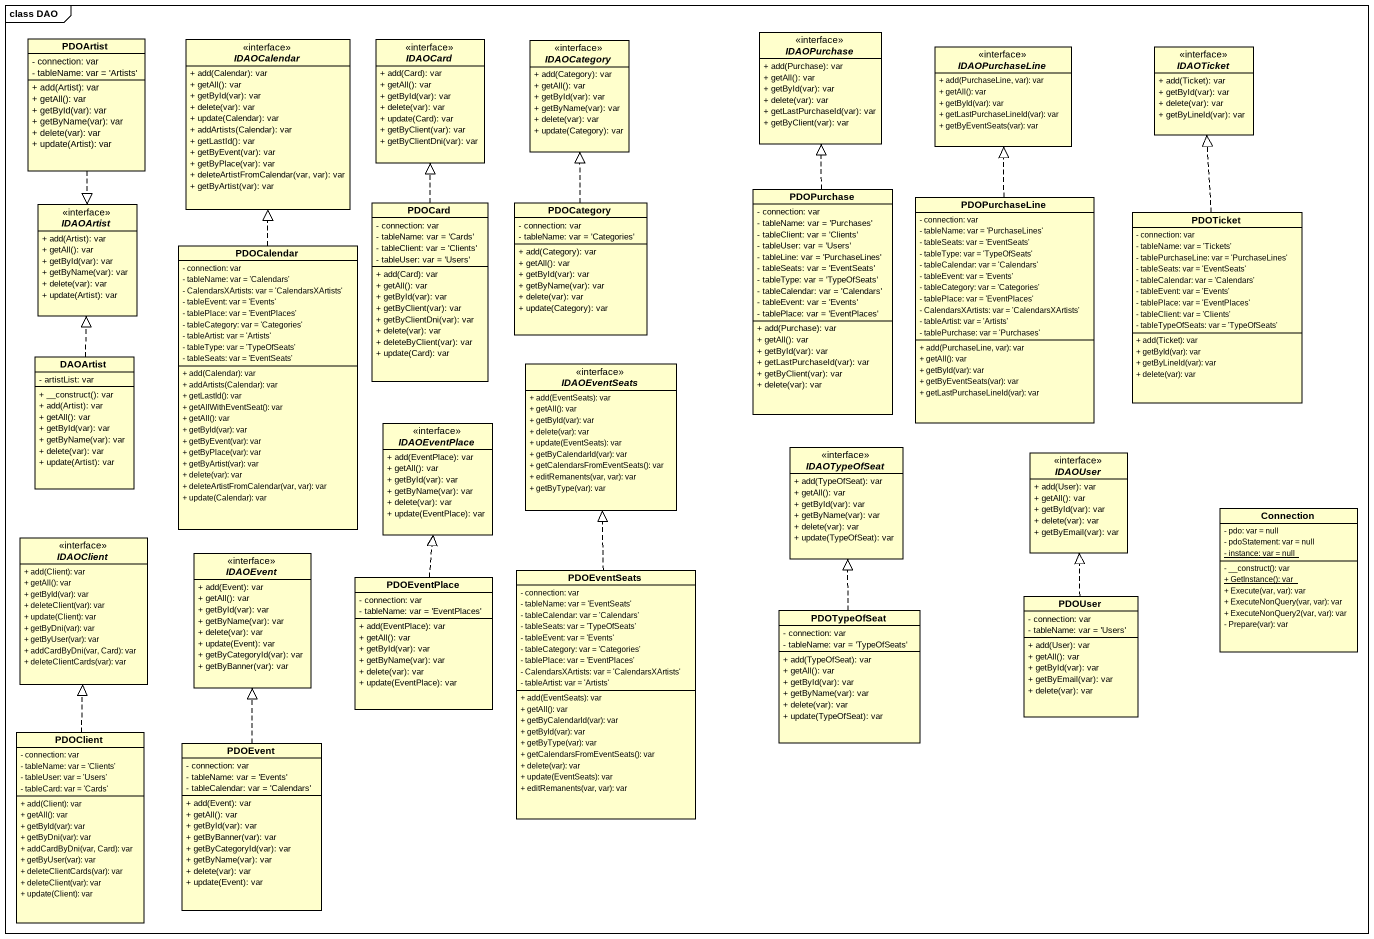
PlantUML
@startuml
mainframe class DAO
hide circle
hide empty members
skinparam classAttributeIconSize 0
class PDOArtist {
  - connection: var
  - tableName: var = 'Artists'
  + add(Artist): var
  + getAll(): var
  + getById(var): var
  + getByName(var): var
  + delete(var): var
  + update(Artist): var
}
interface IDAOCalendar {
  + add(Calendar): var
  + getAll(): var
  + getById(var): var
  + delete(var): var
  + update(Calendar): var
  + addArtists(Calendar): var
  + getLastId(): var
  + getByEvent(var): var
  + getByPlace(var): var
  + deleteArtistFromCalendar(var, var): var
  + getByArtist(var): var
}
interface IDAOCard {
  + add(Card): var
  + getAll(): var
  + getById(var): var
  + delete(var): var
  + update(Card): var
  + getByClient(var): var
  + getByClientDni(var): var
}
interface IDAOCategory {
  + add(Category): var
  + getAll(): var
  + getById(var): var
  + getByName(var): var
  + delete(var): var
  + update(Category): var
}
interface IDAOPurchase {
  + add(Purchase): var
  + getAll(): var
  + getById(var): var
  + delete(var): var
  + getLastPurchaseId(var): var
  + getByClient(var): var
}
interface IDAOPurchaseLine {
  + add(PurchaseLine, var): var
  + getAll(): var
  + getById(var): var
  + getLastPurchaseLineId(var): var
  + getByEventSeats(var): var
}
interface IDAOTicket {
  + add(Ticket): var
  + getById(var): var
  + delete(var): var
  + getByLineId(var): var
}
class PDOCard {
  - connection: var
  - tableName: var = 'Cards'
  - tableClient: var = 'Clients'
  - tableUser: var = 'Users'
  + add(Card): var
  + getAll(): var
  + getById(var): var
  + getByClient(var): var
  + getByClientDni(var): var
  + delete(var): var
  + deleteByClient(var): var
  + update(Card): var
}
class PDOCategory {
  - connection: var
  - tableName: var = 'Categories'
  + add(Category): var
  + getAll(): var
  + getById(var): var
  + getByName(var): var
  + delete(var): var
  + update(Category): var
}
class PDOPurchase {
  - connection: var
  - tableName: var = 'Purchases'
  - tableClient: var = 'Clients'
  - tableUser: var = 'Users'
  - tableLine: var = 'PurchaseLines'
  - tableSeats: var = 'EventSeats'
  - tableType: var = 'TypeOfSeats'
  - tableCalendar: var = 'Calendars'
  - tableEvent: var = 'Events'
  - tablePlace: var = 'EventPlaces'
  + add(Purchase): var
  + getAll(): var
  + getById(var): var
  + getLastPurchaseId(var): var
  + getByClient(var): var
  + delete(var): var
}
class PDOPurchaseLine {
  - connection: var
  - tableName: var = 'PurchaseLines'
  - tableSeats: var = 'EventSeats'
  - tableType: var = 'TypeOfSeats'
  - tableCalendar: var = 'Calendars'
  - tableEvent: var = 'Events'
  - tableCategory: var = 'Categories'
  - tablePlace: var = 'EventPlaces'
  - CalendarsXArtists: var = 'CalendarsXArtists'
  - tableArtist: var = 'Artists'
  - tablePurchase: var = 'Purchases'
  + add(PurchaseLine, var): var
  + getAll(): var
  + getById(var): var
  + getByEventSeats(var): var
  + getLastPurchaseLineId(var): var
}
interface IDAOArtist {
  + add(Artist): var
  + getAll(): var
  + getById(var): var
  + getByName(var): var
  + delete(var): var
  + update(Artist): var
}
class PDOTicket {
  - connection: var
  - tableName: var = 'Tickets'
  - tablePurchaseLine: var = 'PurchaseLines'
  - tableSeats: var = 'EventSeats'
  - tableCalendar: var = 'Calendars'
  - tableEvent: var = 'Events'
  - tablePlace: var = 'EventPlaces'
  - tableClient: var = 'Clients'
  - tableTypeOfSeats: var = 'TypeOfSeats'
  + add(Ticket): var
  + getById(var): var
  + getByLineId(var): var
  + delete(var): var
}
class PDOCalendar {
  - connection: var
  - tableName: var = 'Calendars'
  - CalendarsXArtists: var = 'CalendarsXArtists'
  - tableEvent: var = 'Events'
  - tablePlace: var = 'EventPlaces'
  - tableCategory: var = 'Categories'
  - tableArtist: var = 'Artists'
  - tableType: var = 'TypeOfSeats'
  - tableSeats: var = 'EventSeats'
  + add(Calendar): var
  + addArtists(Calendar): var
  + getLastId(): var
  + getAllWithEventSeat(): var
  + getAll(): var
  + getById(var): var
  + getByEvent(var): var
  + getByPlace(var): var
  + getByArtist(var): var
  + delete(var): var
  + deleteArtistFromCalendar(var, var): var
  + update(Calendar): var
}
class DAOArtist {
  - artistList: var
  + __construct(): var
  + add(Artist): var
  + getAll(): var
  + getById(var): var
  + getByName(var): var
  + delete(var): var
  + update(Artist): var
}
interface IDAOEventSeats {
  + add(EventSeats): var
  + getAll(): var
  + getById(var): var
  + delete(var): var
  + update(EventSeats): var
  + getByCalendarId(var): var
  + getCalendarsFromEventSeats(): var
  + editRemanents(var, var): var
  + getByType(var): var
}
interface IDAOEventPlace {
  + add(EventPlace): var
  + getAll(): var
  + getById(var): var
  + getByName(var): var
  + delete(var): var
  + update(EventPlace): var
}
interface IDAOTypeOfSeat {
  + add(TypeOfSeat): var
  + getAll(): var
  + getById(var): var
  + getByName(var): var
  + delete(var): var
  + update(TypeOfSeat): var
}
interface IDAOUser {
  + add(User): var
  + getAll(): var
  + getById(var): var
  + delete(var): var
  + getByEmail(var): var
}
class Connection {
  - pdo: var = null
  - pdoStatement: var = null
  {static} - instance: var = null
  - __construct(): var
  {static} + GetInstance(): var
  + Execute(var, var): var
  + ExecuteNonQuery(var, var): var
  + ExecuteNonQuery2(var, var): var
  - Prepare(var): var
}
interface IDAOClient {
  + add(Client): var
  + getAll(): var
  + getById(var): var
  + deleteClient(var): var
  + update(Client): var
  + getByDni(var): var
  + getByUser(var): var
  + addCardByDni(var, Card): var
  + deleteClientCards(var): var
}
interface IDAOEvent {
  + add(Event): var
  + getAll(): var
  + getById(var): var
  + getByName(var): var
  + delete(var): var
  + update(Event): var
  + getByCategoryId(var): var
  + getByBanner(var): var
}
class PDOEventPlace {
  - connection: var
  - tableName: var = 'EventPlaces'
  + add(EventPlace): var
  + getAll(): var
  + getById(var): var
  + getByName(var): var
  + delete(var): var
  + update(EventPlace): var
}
class PDOEventSeats {
  - connection: var
  - tableName: var = 'EventSeats'
  - tableCalendar: var = 'Calendars'
  - tableSeats: var = 'TypeOfSeats'
  - tableEvent: var = 'Events'
  - tableCategory: var = 'Categories'
  - tablePlace: var = 'EventPlaces'
  - CalendarsXArtists: var = 'CalendarsXArtists'
  - tableArtist: var = 'Artists'
  + add(EventSeats): var
  + getAll(): var
  + getByCalendarId(var): var
  + getById(var): var
  + getByType(var): var
  + getCalendarsFromEventSeats(): var
  + delete(var): var
  + update(EventSeats): var
  + editRemanents(var, var): var
}
class PDOUser {
  - connection: var
  - tableName: var = 'Users'
  + add(User): var
  + getAll(): var
  + getById(var): var
  + getByEmail(var): var
  + delete(var): var
}
class PDOTypeOfSeat {
  - connection: var
  - tableName: var = 'TypeOfSeats'
  + add(TypeOfSeat): var
  + getAll(): var
  + getById(var): var
  + getByName(var): var
  + delete(var): var
  + update(TypeOfSeat): var
}
class PDOClient {
  - connection: var
  - tableName: var = 'Clients'
  - tableUser: var = 'Users'
  - tableCard: var = 'Cards'
  + add(Client): var
  + getAll(): var
  + getById(var): var
  + getByDni(var): var
  + addCardByDni(var, Card): var
  + getByUser(var): var
  + deleteClientCards(var): var
  + deleteClient(var): var
  + update(Client): var
}
class PDOEvent {
  - connection: var
  - tableName: var = 'Events'
  - tableCalendar: var = 'Calendars'
  + add(Event): var
  + getAll(): var
  + getById(var): var
  + getByBanner(var): var
  + getByCategoryId(var): var
  + getByName(var): var
  + delete(var): var
  + update(Event): var
}
PDOArtist ..|> IDAOArtist
PDOCard .up.|> IDAOCard
PDOCategory .up.|> IDAOCategory
PDOPurchase .up.|> IDAOPurchase
PDOPurchaseLine .up.|> IDAOPurchaseLine
PDOTicket .up.|> IDAOTicket
PDOCalendar .up.|> IDAOCalendar
DAOArtist .up.|> IDAOArtist
PDOEventPlace .up.|> IDAOEventPlace
PDOEventSeats .up.|> IDAOEventSeats
PDOUser .up.|> IDAOUser
PDOTypeOfSeat .up.|> IDAOTypeOfSeat
PDOClient .up.|> IDAOClient
PDOEvent .up.|> IDAOEvent
@enduml
